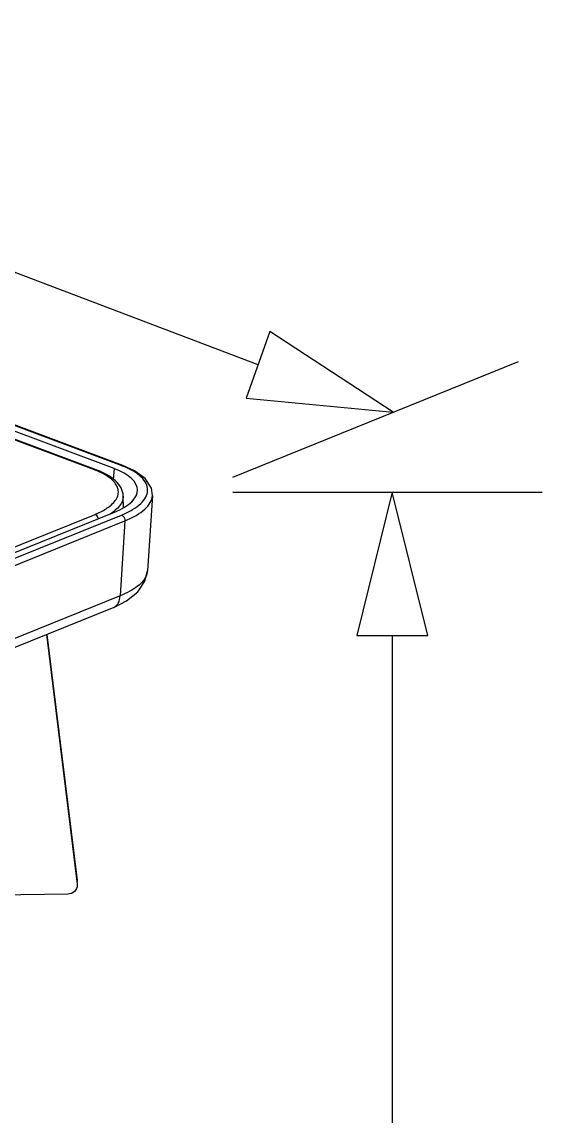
# Model space of a CAD drawing. Header units: millimetres. Extents: x 3083 to 7283, y 1609 to 4579.
# Drawn here: x 6203.9 to 6266.2, y 4070.8 to 4202 of the extents above; entities that cross this region are included whole.
import ezdxf

# ---------------------------------------------------------------- set-up
doc = ezdxf.new("R2010")
doc.units = ezdxf.units.MM

msp = doc.modelspace()

# ---------------------------------------------------------------- linework, layer by layer
at = {"linetype": 'Continuous'}
for p, q in [((6232.22, 4160.92, -163.19), (6123.99, 4202.04, -163.19)), ((6214.96, 4148.49, -163.19), (6090.03, 4195.28, -163.19)), ((6215.8, 4148.85, -163.19), (6090.91, 4195.62, -163.19)), ((6216.01, 4148.86, -163.19), (6091.12, 4195.63, -163.19)), ((6212.63, 4148.31, -163.19), (6090.13, 4194.19, -163.19)), ((6212.83, 4148.32, -163.19), (6090.34, 4194.19, -163.19)), ((6214.96, 4148.49, -163.19), (6214.87, 4147.18, -163.19)), ((6215.8, 4148.85, -163.19), (6216.01, 4148.86, -163.19)), ((6217.41, 4148.21, -163.19), (6216.01, 4148.86, -163.19)), ((6212.63, 4148.31, -163.19), (6212.83, 4148.32, -163.19)), ((6218.69, 4147.27, -163.19), (6217.41, 4148.21, -163.19)), ((6219.43, 4146.14, -163.19), (6218.69, 4147.27, -163.19)), ((6219.56, 4145.25, -163.19), (6219.43, 4146.14, -163.19)), ((6216.08, 4143.78, -163.19), (6216.06, 4145.18, -163.19)), ((6219.56, 4145.25, -163.19), (6218.96, 4136.23, -163.19)), ((6091.03, 4093.02, -163.19), (6215.01, 4143.24, -163.19)), ((6091.11, 4093.75, -163.19), (6212.68, 4142.99, -163.19)), ((6091.91, 4092.7, -163.19), (6215.86, 4142.91, -163.19)), ((6092.32, 4092, -163.19), (6216.27, 4142.21, -163.19)), ((6216.27, 4142.21, -163.19), (6215.68, 4133.23, -163.19)), ((6218.66, 4134.99, -163.19), (6218.97, 4136.23, -163.19)), ((6217.81, 4133.7, -163.19), (6218.66, 4134.99, -163.19)), ((6215.68, 4133.23, -163.19), (6092.45, 4083.31, -163.19)), ((6216.46, 4132.61, -163.19), (6217.81, 4133.7, -163.19)), ((6214.92, 4131.84, -163.19), (6091.69, 4081.92, -163.19)), ((6214.92, 4131.84, -163.19), (6216.46, 4132.61, -163.19)), ((6206.86, 4128.57, -163.19), (6210.54, 4098.63, -163.19)), ((6206.91, 4128.59, -163.19), (6210.53, 4099.07, -163.19)), ((6210.53, 4099.07, -163.19), (6210.54, 4098.96, -163.19)), ((6210.53, 4098.96, -163.19), (6210.53, 4099.07, -163.19)), ((6209.42, 4097.46, -163.19), (6199.21, 4097.32, -163.19)), ((6210.54, 4098.63, -163.19), (6210.54, 4098.52, -163.19))]:
    msp.add_line(p, q, dxfattribs=at)
for p, q in [((6233.63, 4164.93, -163.19), (6230.81, 4156.91, -163.19)), ((6248.42, 4155.23, -163.19), (6233.63, 4164.93, -163.19)), ((6229.18, 4147.44, -163.19), (6263.43, 4161.31, -163.19)), ((6230.81, 4156.91, -163.19), (6248.42, 4155.23, -163.19)), ((6229.18, 4145.65, -163.19), (6248.54, 4145.65, -163.19)), ((6248.3, 4145.65, -163.19), (6244.05, 4128.48, -163.19)), ((6252.55, 4128.48, -163.19), (6248.3, 4145.65, -163.19)), ((6248.54, 4145.65, -163.19), (6266.25, 4145.65, -163.19)), ((6244.05, 4128.48, -163.19), (6252.55, 4128.48, -163.19)), ((6248.3, 4128.48, -163.19), (6248.3, 3983.69, -163.19))]:
    msp.add_line(p, q)
for centre, radius, start, end in [((6211.69, 4137.88, -163.19), 11.71, 68.5179, 69.4734), ((6208.98, 4138.58, -163.19), 10.4, 68.3869, 69.4753)]:
    msp.add_arc(centre, radius, start, end, dxfattribs=at)
msp.add_ellipse((6208.21, 4145.78, -163.19), major_axis=(9.56, 0.14), ratio=0.388631, start_param=5.497293, end_param=7.06535, dxfattribs=at)
for points, knots in [([(6215.86, 4142.91, -163.19), (6216.31, 4143.1, -163.19), (6217.12, 4143.48, -163.19), (6218.13, 4144.19, -163.19), (6218.8, 4144.99, -163.19), (6219.06, 4145.87, -163.19), (6218.84, 4146.75, -163.19), (6218.2, 4147.54, -163.19), (6217.22, 4148.23, -163.19), (6216.43, 4148.6, -163.19), (6215.98, 4148.78, -163.19)], [0, 0, 0, 0, 0.164226, 0.301216, 0.412481, 0.506324, 0.598835, 0.706854, 0.839762, 1, 1, 1, 1]), ([(6214.45, 4143.97, -163.19), (6214.66, 4144.14, -163.19), (6215.01, 4144.47, -163.19), (6215.38, 4145.04, -163.19), (6215.52, 4145.65, -163.19), (6215.4, 4146.27, -163.19), (6215.05, 4146.84, -163.19), (6214.23, 4147.6, -163.19), (6213.41, 4148.01, -163.19), (6212.81, 4148.24, -163.19)], [0, 0, 0, 0, 0.131069, 0.242473, 0.341532, 0.439675, 0.548704, 0.676609, 1, 1, 1, 1]), ([(6216.06, 4145.18, -163.19), (6216.05, 4145.52, -163.19), (6215.86, 4146.22, -163.19), (6215.13, 4147.08, -163.19), (6214.1, 4147.79, -163.19), (6213.28, 4148.15, -163.19), (6212.83, 4148.32, -163.19)], [0, 0, 0, 0, 0.211357, 0.438723, 0.698559, 1, 1, 1, 1]), ([(6216.06, 4145.18, -163.19), (6216.06, 4144.96, -163.19), (6215.95, 4144.46, -163.19), (6215.67, 4144.05, -163.19), (6215.5, 4143.85, -163.19)], [0, 0, 0, 0, 0.46723, 1, 1, 1, 1]), ([(6216.27, 4142.21, -163.19), (6216.74, 4142.4, -163.19), (6217.58, 4142.79, -163.19), (6218.62, 4143.52, -163.19), (6219.33, 4144.33, -163.19), (6219.54, 4144.95, -163.19), (6219.56, 4145.24, -163.19)], [0, 0, 0, 0, 0.322764, 0.593275, 0.814076, 1, 1, 1, 1]), ([(6212.68, 4142.99, -163.19), (6212.85, 4143.06, -163.19), (6213.47, 4143.33, -163.19), (6214.07, 4143.67, -163.19), (6214.45, 4143.97, -163.19)], [0, 0, 0, 0, 0.276481, 1, 1, 1, 1]), ([(6215.5, 4143.85, -163.19), (6215.43, 4143.78, -163.19), (6215.13, 4143.47, -163.19), (6214.79, 4143.21, -163.19), (6214.51, 4143.04, -163.19)], [0, 0, 0, 0, 0.22824, 1, 1, 1, 1]), ([(6213.08, 4142.45, -163.19), (6213.06, 4142.52, -163.19), (6213, 4142.73, -163.19), (6212.84, 4142.94, -163.19), (6212.68, 4142.99, -163.19)], [0, 0, 0, 0, 0.272577, 1, 1, 1, 1]), ([(6215.86, 4142.91, -163.19), (6215.92, 4142.89, -163.19), (6216.15, 4142.73, -163.19), (6216.28, 4142.43, -163.19), (6216.27, 4142.21, -163.19)], [0, 0, 0, 0, 0.225751, 1, 1, 1, 1]), ([(6218.85, 4135.71, -163.19), (6218.66, 4135.17, -163.19), (6217.97, 4134.44, -163.19), (6216.81, 4133.72, -163.19), (6216.08, 4133.39, -163.19), (6215.68, 4133.23, -163.19)], [0, 0, 0, 0, 0.417463, 0.687654, 1, 1, 1, 1]), ([(6214.92, 4131.84, -163.19), (6215.15, 4131.93, -163.19), (6215.57, 4132.36, -163.19), (6215.67, 4132.93, -163.19), (6215.68, 4133.23, -163.19)], [0, 0, 0, 0, 0.449808, 1, 1, 1, 1]), ([(6210.54, 4098.52, -163.19), (6210.55, 4098.25, -163.19), (6210.29, 4097.67, -163.19), (6209.71, 4097.47, -163.19), (6209.42, 4097.46, -163.19)], [0, 0, 0, 0, 0.485716, 1, 1, 1, 1])]:
    msp.add_open_spline(points, degree=3, knots=knots, dxfattribs=at)
msp.add_open_spline([(6218.96, 4136.23, -163.19), (6218.95, 4136.05, -163.19), (6218.91, 4135.88, -163.19), (6218.85, 4135.71, -163.19)], degree=3, dxfattribs=at)

doc.saveas('drawing.dxf')
